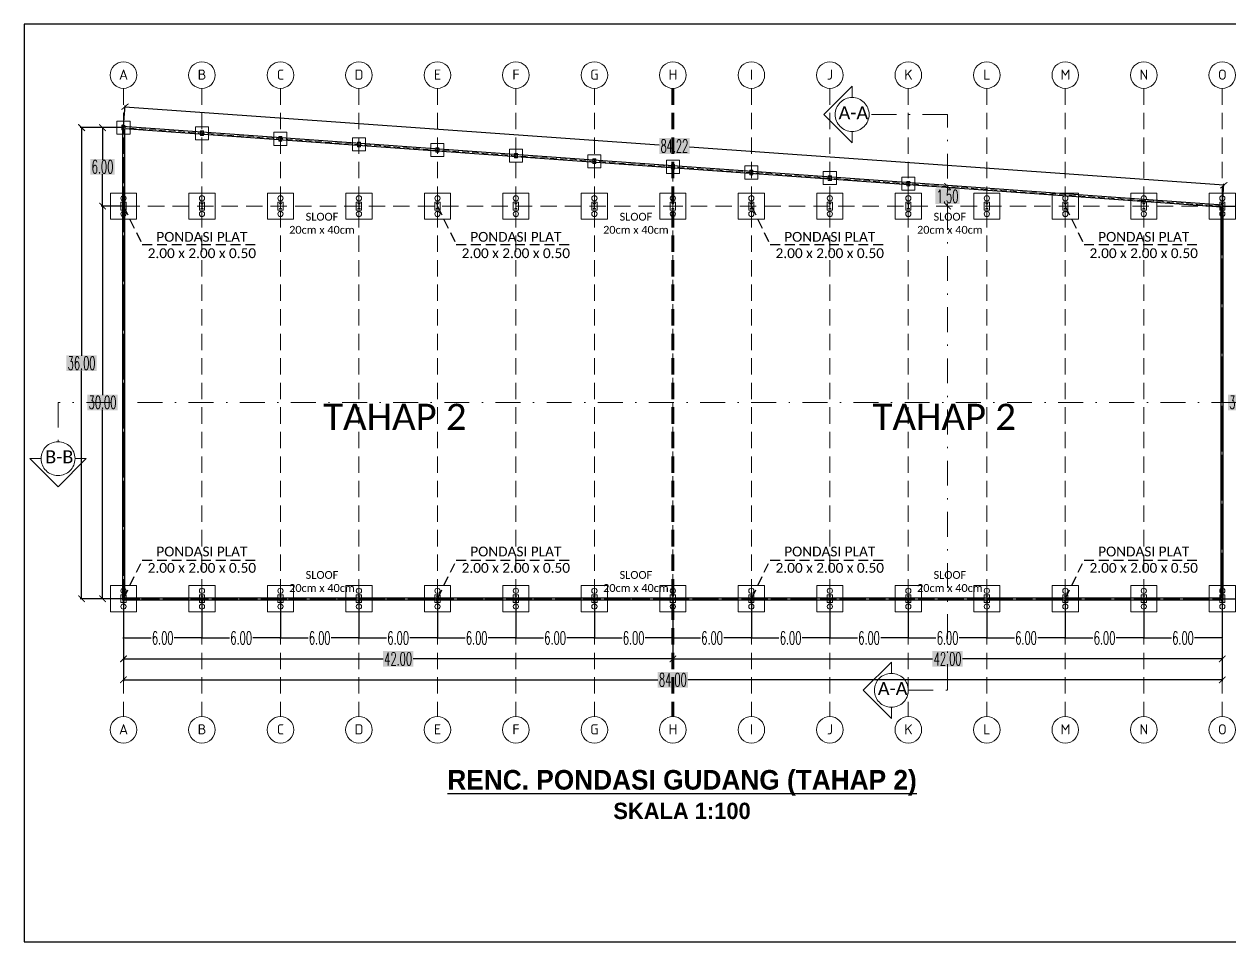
# Model space of a CAD drawing. Header units: millimetres. Extents: x 2175 to 3376, y 1504 to 1740.
# Drawn here: x 2440 to 2532.2, y 1505.2 to 1575.3 of the extents above; entities that cross this region are included whole.
import ezdxf

# ---------------------------------------------------------------- set-up
doc = ezdxf.new("R2010")
doc.units = ezdxf.units.MM
for name, pattern in [('DASHDOTX2', [50.8, 25.4, -12.7, 0, -12.7]), ('DASHED', [19.05, 12.7, -6.35]), ('HIDDEN', [0.375, 0.25, -0.125]), ('HIDDEN2', [0.1875, 0.125, -0.0625])]:
    doc.linetypes.add(name, pattern=pattern)
for name, color, linetype in [('FUR', 7, 'Continuous'), ('GR', 7, 'Continuous'), ('KOP TEKS', 1, 'Continuous')]:
    doc.layers.add(name, color=color, linetype=linetype)
for name, color, linetype, lineweight in [('Garis Dim', 131, 'DASHED', 9), ('GRS-TIPIS', 253, 'Continuous', 9), ('HAT', 8, 'Continuous', 9), ('Pondasi', 6, 'Continuous', 9)]:
    doc.layers.add(name, color=color, linetype=linetype, lineweight=lineweight)
doc.styles.add('-DIM2', font='simplex.shx', dxfattribs={"width": 0.55})
doc.styles.get("Standard").update_dxf_attribs({"font": 'arial.ttf'})
doc.dimstyles.new('DENAH KANTOR', dxfattribs={"dimtxt": 1, "dimasz": 0.05, "dimexe": 0.05, "dimexo": 0.05, "dimgap": 0.05, "dimtad": 0, "dimtih": 1, "dimtoh": 1, "dimzin": 0, "dimdsep": 46, "dimtxsty": '-DIM2', "dimblk": 'ARCHTICK', "dimcen": 0.3, "dimdle": 0.05, "dimclrd": 1, "dimclre": 1, "dimclrt": 7, "dimadec": 0, "dimazin": 0, "dimtfac": 1, "dimtix": 1, "dimtofl": 0, "dimtmove": 0, "dimatfit": 3, "dimldrblk": 'ARCHTICK', "dimfxl": 1, "dimtolj": 1, "dimtzin": 0, "dimarcsym": 0})
doc.dimstyles.new('DIMENSI WARNA 2.1', dxfattribs={"dimtxt": 1, "dimasz": 0.5, "dimexe": 0.1, "dimexo": 0.1, "dimgap": 0.05, "dimtad": 0, "dimtih": 1, "dimtoh": 1, "dimrnd": 0.0025, "dimzin": 0, "dimdsep": 46, "dimtxsty": '-DIM2', "dimblk": 'ARCHTICK', "dimcen": 0.1, "dimclrd": 1, "dimclre": 1, "dimclrt": 256, "dimadec": 0, "dimazin": 0, "dimtfac": 1, "dimtofl": 0, "dimtmove": 0, "dimatfit": 3, "dimldrblk": 'ARCHTICK', "dimfxl": 0.18, "dimtfill": 2, "dimtfillclr": 256, "dimtolj": 1, "dimtzin": 0, "dimarcsym": 0})

# ---------------------------------------------------------------- blocks, each defined once
blk = doc.blocks.new('_ArchTick')
at = {"color": 0, "linetype": 'ByBlock', "const_width": 0.15}
blk.add_lwpolyline([(-0.5, -0.5), (0.5, 0.5)], dxfattribs=at)
blk = doc.blocks.new('*D1052')
at = {"layer": 'Defpoints', "color": 0, "transparency": 16777216}
for p in [(2447.615, 1567.409), (2446.015, 1561.409), (2447.615, 1561.409)]:
    blk.add_point(p, dxfattribs=at)
at = {"layer": 'GR', "color": 1, "lineweight": -2, "transparency": 16777216}
for p, q in [((2447.515, 1567.409), (2445.915, 1567.409)), ((2446.015, 1567.409), (2446.015, 1564.959)), ((2446.015, 1561.409), (2446.015, 1563.859)), ((2447.515, 1561.409), (2445.915, 1561.409))]:
    blk.add_line(p, q, dxfattribs=at)
at = {"layer": 'GR', "color": 1, "lineweight": -2, "transparency": 16777216, "xscale": 0.5, "yscale": 0.5, "zscale": 0.5}
for p, rotation in [((2446.015, 1567.409), 90), ((2446.015, 1561.409), 270)]:
    blk.add_blockref('_ArchTick', p, dxfattribs=dict(at, rotation=rotation))
at = {"layer": 'GR', "color": 240, "transparency": 16777216, "insert": (2446.015, 1564.409), "char_height": 1, "attachment_point": 5, "style": '-DIM2', "bg_fill": 1, "box_fill_scale": 1.1, "bg_fill_color": 256, "bg_fill_true_color": 16180224, "bg_fill_transparency": 0}
blk.add_mtext('\\A1;6.00', dxfattribs=at)
blk = doc.blocks.new('*D1053')
at = {"layer": 'Defpoints', "color": 0, "transparency": 16777216}
for p in [(2447.615, 1561.409), (2446.015, 1531.409), (2447.615, 1531.409)]:
    blk.add_point(p, dxfattribs=at)
at = {"layer": 'GR', "color": 1, "lineweight": -2, "transparency": 16777216}
for p, q in [((2447.515, 1561.409), (2445.915, 1561.409)), ((2446.015, 1561.409), (2446.015, 1546.959)), ((2446.015, 1531.409), (2446.015, 1545.859)), ((2447.515, 1531.409), (2445.915, 1531.409))]:
    blk.add_line(p, q, dxfattribs=at)
at = {"layer": 'GR', "color": 1, "lineweight": -2, "transparency": 16777216, "xscale": 0.5, "yscale": 0.5, "zscale": 0.5}
for p, rotation in [((2446.015, 1561.409), 90), ((2446.015, 1531.409), 270)]:
    blk.add_blockref('_ArchTick', p, dxfattribs=dict(at, rotation=rotation))
at = {"layer": 'GR', "color": 240, "transparency": 16777216, "insert": (2446.015, 1546.409), "char_height": 1, "attachment_point": 5, "style": '-DIM2', "bg_fill": 1, "box_fill_scale": 1.1, "bg_fill_color": 256, "bg_fill_true_color": 16180224, "bg_fill_transparency": 0}
blk.add_mtext('\\A1;30.00', dxfattribs=at)
blk = doc.blocks.new('*D1054')
at = {"layer": 'Defpoints', "color": 0, "transparency": 16777216}
for p in [(2446.015, 1567.409), (2444.415, 1531.409), (2446.015, 1531.409)]:
    blk.add_point(p, dxfattribs=at)
at = {"layer": 'GR', "color": 1, "lineweight": -2, "transparency": 16777216}
for p, q in [((2445.915, 1567.409), (2444.315, 1567.409)), ((2444.415, 1567.409), (2444.415, 1549.959)), ((2444.415, 1531.409), (2444.415, 1548.859)), ((2445.915, 1531.409), (2444.315, 1531.409))]:
    blk.add_line(p, q, dxfattribs=at)
at = {"layer": 'GR', "color": 1, "lineweight": -2, "transparency": 16777216, "xscale": 0.5, "yscale": 0.5, "zscale": 0.5}
for p, rotation in [((2444.415, 1567.409), 90), ((2444.415, 1531.409), 270)]:
    blk.add_blockref('_ArchTick', p, dxfattribs=dict(at, rotation=rotation))
at = {"layer": 'GR', "color": 240, "transparency": 16777216, "insert": (2444.415, 1549.409), "char_height": 1, "attachment_point": 5, "style": '-DIM2', "bg_fill": 1, "box_fill_scale": 1.1, "bg_fill_color": 256, "bg_fill_true_color": 16180224, "bg_fill_transparency": 0}
blk.add_mtext('\\A1;36.00', dxfattribs=at)
blk = doc.blocks.new('*D1055')
at = {"layer": 'Defpoints', "color": 0, "transparency": 16777216}
for p in [(2447.615, 1528.409), (2489.615, 1528.409), (2489.615, 1526.809)]:
    blk.add_point(p, dxfattribs=at)
at = {"layer": 'GR', "color": 1, "lineweight": -2, "transparency": 16777216}
for p, q in [((2447.615, 1528.309), (2447.615, 1526.709)), ((2489.615, 1528.309), (2489.615, 1526.709)), ((2447.615, 1526.809), (2467.465, 1526.809)), ((2489.615, 1526.809), (2469.765, 1526.809))]:
    blk.add_line(p, q, dxfattribs=at)
at = {"layer": 'GR', "color": 1, "lineweight": -2, "transparency": 16777216, "xscale": 0.5, "yscale": 0.5, "zscale": 0.5, "rotation": 180}
blk.add_blockref('_ArchTick', (2447.615, 1526.809), dxfattribs=at)
at = {"layer": 'GR', "color": 1, "lineweight": -2, "transparency": 16777216, "xscale": 0.5, "yscale": 0.5, "zscale": 0.5}
blk.add_blockref('_ArchTick', (2489.615, 1526.809), dxfattribs=at)
at = {"layer": 'GR', "color": 240, "transparency": 16777216, "insert": (2468.615, 1526.809), "char_height": 1, "attachment_point": 5, "style": '-DIM2', "bg_fill": 1, "box_fill_scale": 1.1, "bg_fill_color": 256, "bg_fill_true_color": 16180224, "bg_fill_transparency": 0}
blk.add_mtext('\\A1;42.00', dxfattribs=at)
blk = doc.blocks.new('*D1056')
at = {"layer": 'Defpoints', "color": 0, "transparency": 16777216}
for p in [(2489.615, 1528.409), (2531.615, 1528.409), (2531.615, 1526.809)]:
    blk.add_point(p, dxfattribs=at)
at = {"layer": 'GR', "color": 1, "lineweight": -2, "transparency": 16777216}
for p, q in [((2489.615, 1528.309), (2489.615, 1526.709)), ((2531.615, 1528.309), (2531.615, 1526.709)), ((2489.615, 1526.809), (2509.465, 1526.809)), ((2531.615, 1526.809), (2511.765, 1526.809))]:
    blk.add_line(p, q, dxfattribs=at)
at = {"layer": 'GR', "color": 1, "lineweight": -2, "transparency": 16777216, "xscale": 0.5, "yscale": 0.5, "zscale": 0.5, "rotation": 180}
blk.add_blockref('_ArchTick', (2489.615, 1526.809), dxfattribs=at)
at = {"layer": 'GR', "color": 1, "lineweight": -2, "transparency": 16777216, "xscale": 0.5, "yscale": 0.5, "zscale": 0.5}
blk.add_blockref('_ArchTick', (2531.615, 1526.809), dxfattribs=at)
at = {"layer": 'GR', "color": 240, "transparency": 16777216, "insert": (2510.615, 1526.809), "char_height": 1, "attachment_point": 5, "style": '-DIM2', "bg_fill": 1, "box_fill_scale": 1.1, "bg_fill_color": 256, "bg_fill_true_color": 16180224, "bg_fill_transparency": 0}
blk.add_mtext('\\A1;42.00', dxfattribs=at)
blk = doc.blocks.new('*D1057')
at = {"layer": 'Defpoints', "color": 0, "transparency": 16777216}
for p in [(2531.615, 1561.409), (2531.615, 1531.409), (2533.215, 1531.409)]:
    blk.add_point(p, dxfattribs=at)
at = {"layer": 'GR', "color": 1, "lineweight": -2, "transparency": 16777216}
for p, q in [((2531.715, 1561.409), (2533.315, 1561.409)), ((2533.215, 1561.409), (2533.215, 1546.959)), ((2533.215, 1531.409), (2533.215, 1545.859)), ((2531.715, 1531.409), (2533.315, 1531.409))]:
    blk.add_line(p, q, dxfattribs=at)
at = {"layer": 'GR', "color": 1, "lineweight": -2, "transparency": 16777216, "xscale": 0.5, "yscale": 0.5, "zscale": 0.5}
for p, rotation in [((2533.215, 1561.409), 90), ((2533.215, 1531.409), 270)]:
    blk.add_blockref('_ArchTick', p, dxfattribs=dict(at, rotation=rotation))
at = {"layer": 'GR', "color": 240, "transparency": 16777216, "insert": (2533.215, 1546.409), "char_height": 1, "attachment_point": 5, "style": '-DIM2', "bg_fill": 1, "box_fill_scale": 1.1, "bg_fill_color": 256, "bg_fill_true_color": 16180224, "bg_fill_transparency": 0}
blk.add_mtext('\\A1;30.00', dxfattribs=at)
blk = doc.blocks.new('*D1270')
at = {"layer": 'Defpoints', "color": 0, "transparency": 16777216}
for p in [(2447.615, 1567.409), (2531.729, 1563.005), (2531.615, 1561.409)]:
    blk.add_point(p, dxfattribs=at)
at = {"layer": 'GR', "color": 1, "lineweight": -2, "transparency": 16777216}
for p, q in [((2447.622, 1567.509), (2447.736, 1569.105)), ((2447.729, 1569.005), (2488.579, 1566.087)), ((2531.729, 1563.005), (2490.879, 1565.923)), ((2531.622, 1561.509), (2531.736, 1563.105))]:
    blk.add_line(p, q, dxfattribs=at)
at = {"layer": 'GR', "color": 1, "lineweight": -2, "transparency": 16777216, "xscale": 0.5, "yscale": 0.5, "zscale": 0.5}
for p, rotation in [((2447.729, 1569.005), 175.914383220025), ((2531.729, 1563.005), 355.914383220025)]:
    blk.add_blockref('_ArchTick', p, dxfattribs=dict(at, rotation=rotation))
at = {"layer": 'GR', "color": 240, "transparency": 16777216, "insert": (2489.729, 1566.005), "char_height": 1, "attachment_point": 5, "style": '-DIM2', "bg_fill": 1, "box_fill_scale": 1.1, "bg_fill_color": 256, "bg_fill_true_color": 16180224, "bg_fill_transparency": 0}
blk.add_mtext('\\A1;84.22', dxfattribs=at)
blk = doc.blocks.new('*D1058')
at = {"layer": 'Defpoints', "color": 0, "transparency": 16777216}
for p in [(2447.615, 1526.809), (2531.615, 1526.809), (2531.615, 1525.209)]:
    blk.add_point(p, dxfattribs=at)
at = {"layer": 'GR', "color": 1, "lineweight": -2, "transparency": 16777216}
for p, q in [((2447.615, 1526.709), (2447.615, 1525.109)), ((2531.615, 1526.709), (2531.615, 1525.109)), ((2447.615, 1525.209), (2488.465, 1525.209)), ((2531.615, 1525.209), (2490.765, 1525.209))]:
    blk.add_line(p, q, dxfattribs=at)
at = {"layer": 'GR', "color": 1, "lineweight": -2, "transparency": 16777216, "xscale": 0.5, "yscale": 0.5, "zscale": 0.5, "rotation": 180}
blk.add_blockref('_ArchTick', (2447.615, 1525.209), dxfattribs=at)
at = {"layer": 'GR', "color": 1, "lineweight": -2, "transparency": 16777216, "xscale": 0.5, "yscale": 0.5, "zscale": 0.5}
blk.add_blockref('_ArchTick', (2531.615, 1525.209), dxfattribs=at)
at = {"layer": 'GR', "color": 240, "transparency": 16777216, "insert": (2489.615, 1525.209), "char_height": 1, "attachment_point": 5, "style": '-DIM2', "bg_fill": 1, "box_fill_scale": 1.1, "bg_fill_color": 256, "bg_fill_true_color": 16180224, "bg_fill_transparency": 0}
blk.add_mtext('\\A1;84.00', dxfattribs=at)
blk = doc.blocks.new('WF300')
at = {"layer": 'Pondasi'}
for p, q in [((4219.418, -131.977), (4219.418, -132.102)), ((4219.418, -132.034), (4219.698, -132.034)), ((4219.558, -132.044), (4219.558, -132.034)), ((4219.698, -132.102), (4219.698, -131.977)), ((4219.408, -132.102), (4219.418, -132.102)), ((4219.418, -132.044), (4219.698, -132.044)), ((4219.698, -132.102), (4219.708, -132.102))]:
    blk.add_line(p, q, dxfattribs=at)
blk.add_lwpolyline([(4219.783, -132.189), (4219.783, -131.889), (4219.333, -131.889), (4219.333, -132.189)], close=True, dxfattribs=at)
for points in [[(4219.418, -131.977), (4219.408, -131.977), (4219.408, -132.102)], [(4219.708, -132.102), (4219.708, -131.977), (4219.698, -131.977)]]:
    blk.add_lwpolyline(points, dxfattribs=at)
blk = doc.blocks.new('plat 2m x 2m x 0.5m')
at = {"layer": 'Pondasi'}
blk.add_lwpolyline([(9633.843, -54.272), (9635.843, -54.272), (9635.843, -52.272), (9633.843, -52.272)], close=True, dxfattribs=at)
for centre in [(9634.243, -53.272), (9635.443, -53.272)]:
    blk.add_circle(centre, 0.2, dxfattribs=at)
at = {"layer": 'HAT', "xscale": 1.333333333319186, "yscale": 1.333333333319186, "zscale": 1.333333333319186, "rotation": 359.9999999260696}
blk.add_blockref('WF300', (4008.765, 122.78), dxfattribs=at)
blk = doc.blocks.new('*D1120')
at = {"layer": 'Defpoints', "color": 0, "linetype": 'Continuous', "transparency": 16777216}
for p in [(2447.615, 1531.409), (2453.615, 1531.409), (2453.615, 1528.409)]:
    blk.add_point(p, dxfattribs=at)
at = {"layer": 'GR', "color": 1, "linetype": 'Continuous', "lineweight": -2, "transparency": 16777216}
for p, q in [((2447.615, 1531.359), (2447.615, 1528.359)), ((2453.615, 1531.359), (2453.615, 1528.359)), ((2447.565, 1528.409), (2449.727, 1528.409)), ((2453.665, 1528.409), (2451.503, 1528.409))]:
    blk.add_line(p, q, dxfattribs=at)
at = {"layer": 'GR', "color": 1, "linetype": 'Continuous', "lineweight": -2, "transparency": 16777216, "xscale": 0.05, "yscale": 0.05, "zscale": 0.05, "rotation": 180}
blk.add_blockref('_ArchTick', (2447.615, 1528.409), dxfattribs=at)
at = {"layer": 'GR', "color": 1, "linetype": 'Continuous', "lineweight": -2, "transparency": 16777216, "xscale": 0.05, "yscale": 0.05, "zscale": 0.05}
blk.add_blockref('_ArchTick', (2453.615, 1528.409), dxfattribs=at)
at = {"layer": 'GR', "color": 7, "linetype": 'Continuous', "transparency": 16777216, "insert": (2450.615, 1528.409), "char_height": 1, "attachment_point": 5, "style": '-DIM2'}
blk.add_mtext('\\A1;6.00', dxfattribs=at)
blk = doc.blocks.new('*D1121')
at = {"layer": 'Defpoints', "color": 0, "linetype": 'Continuous', "transparency": 16777216}
for p in [(2453.615, 1531.409), (2459.615, 1531.409), (2453.615, 1528.409)]:
    blk.add_point(p, dxfattribs=at)
at = {"layer": 'GR', "color": 1, "linetype": 'Continuous', "lineweight": -2, "transparency": 16777216}
for p, q in [((2453.615, 1531.359), (2453.615, 1528.359)), ((2459.615, 1531.359), (2459.615, 1528.359)), ((2453.565, 1528.409), (2455.727, 1528.409)), ((2459.665, 1528.409), (2457.503, 1528.409))]:
    blk.add_line(p, q, dxfattribs=at)
at = {"layer": 'GR', "color": 1, "linetype": 'Continuous', "lineweight": -2, "transparency": 16777216, "xscale": 0.05, "yscale": 0.05, "zscale": 0.05, "rotation": 180}
blk.add_blockref('_ArchTick', (2453.615, 1528.409), dxfattribs=at)
at = {"layer": 'GR', "color": 1, "linetype": 'Continuous', "lineweight": -2, "transparency": 16777216, "xscale": 0.05, "yscale": 0.05, "zscale": 0.05}
blk.add_blockref('_ArchTick', (2459.615, 1528.409), dxfattribs=at)
at = {"layer": 'GR', "color": 7, "linetype": 'Continuous', "transparency": 16777216, "insert": (2456.615, 1528.409), "char_height": 1, "attachment_point": 5, "style": '-DIM2'}
blk.add_mtext('\\A1;6.00', dxfattribs=at)
blk = doc.blocks.new('*D1122')
at = {"layer": 'Defpoints', "color": 0, "linetype": 'Continuous', "transparency": 16777216}
for p in [(2465.615, 1531.409), (2471.615, 1531.409), (2465.615, 1528.409)]:
    blk.add_point(p, dxfattribs=at)
at = {"layer": 'GR', "color": 1, "linetype": 'Continuous', "lineweight": -2, "transparency": 16777216}
for p, q in [((2465.615, 1531.359), (2465.615, 1528.359)), ((2471.615, 1531.359), (2471.615, 1528.359)), ((2465.565, 1528.409), (2467.727, 1528.409)), ((2471.665, 1528.409), (2469.503, 1528.409))]:
    blk.add_line(p, q, dxfattribs=at)
at = {"layer": 'GR', "color": 1, "linetype": 'Continuous', "lineweight": -2, "transparency": 16777216, "xscale": 0.05, "yscale": 0.05, "zscale": 0.05, "rotation": 180}
blk.add_blockref('_ArchTick', (2465.615, 1528.409), dxfattribs=at)
at = {"layer": 'GR', "color": 1, "linetype": 'Continuous', "lineweight": -2, "transparency": 16777216, "xscale": 0.05, "yscale": 0.05, "zscale": 0.05}
blk.add_blockref('_ArchTick', (2471.615, 1528.409), dxfattribs=at)
at = {"layer": 'GR', "color": 7, "linetype": 'Continuous', "transparency": 16777216, "insert": (2468.615, 1528.409), "char_height": 1, "attachment_point": 5, "style": '-DIM2'}
blk.add_mtext('\\A1;6.00', dxfattribs=at)
blk = doc.blocks.new('*D1123')
at = {"layer": 'Defpoints', "color": 0, "linetype": 'Continuous', "transparency": 16777216}
for p in [(2459.615, 1531.409), (2465.615, 1531.409), (2465.615, 1528.409)]:
    blk.add_point(p, dxfattribs=at)
at = {"layer": 'GR', "color": 1, "linetype": 'Continuous', "lineweight": -2, "transparency": 16777216}
for p, q in [((2459.615, 1531.359), (2459.615, 1528.359)), ((2465.615, 1531.359), (2465.615, 1528.359)), ((2459.565, 1528.409), (2461.727, 1528.409)), ((2465.665, 1528.409), (2463.503, 1528.409))]:
    blk.add_line(p, q, dxfattribs=at)
at = {"layer": 'GR', "color": 1, "linetype": 'Continuous', "lineweight": -2, "transparency": 16777216, "xscale": 0.05, "yscale": 0.05, "zscale": 0.05, "rotation": 180}
blk.add_blockref('_ArchTick', (2459.615, 1528.409), dxfattribs=at)
at = {"layer": 'GR', "color": 1, "linetype": 'Continuous', "lineweight": -2, "transparency": 16777216, "xscale": 0.05, "yscale": 0.05, "zscale": 0.05}
blk.add_blockref('_ArchTick', (2465.615, 1528.409), dxfattribs=at)
at = {"layer": 'GR', "color": 7, "linetype": 'Continuous', "transparency": 16777216, "insert": (2462.615, 1528.409), "char_height": 1, "attachment_point": 5, "style": '-DIM2'}
blk.add_mtext('\\A1;6.00', dxfattribs=at)
blk = doc.blocks.new('*D1124')
at = {"layer": 'Defpoints', "color": 0, "linetype": 'Continuous', "transparency": 16777216}
for p in [(2489.615, 1531.409), (2495.615, 1531.409), (2489.615, 1528.409)]:
    blk.add_point(p, dxfattribs=at)
at = {"layer": 'GR', "color": 1, "linetype": 'Continuous', "lineweight": -2, "transparency": 16777216}
for p, q in [((2489.615, 1531.359), (2489.615, 1528.359)), ((2495.615, 1531.359), (2495.615, 1528.359)), ((2489.565, 1528.409), (2491.727, 1528.409)), ((2495.665, 1528.409), (2493.503, 1528.409))]:
    blk.add_line(p, q, dxfattribs=at)
at = {"layer": 'GR', "color": 1, "linetype": 'Continuous', "lineweight": -2, "transparency": 16777216, "xscale": 0.05, "yscale": 0.05, "zscale": 0.05, "rotation": 180}
blk.add_blockref('_ArchTick', (2489.615, 1528.409), dxfattribs=at)
at = {"layer": 'GR', "color": 1, "linetype": 'Continuous', "lineweight": -2, "transparency": 16777216, "xscale": 0.05, "yscale": 0.05, "zscale": 0.05}
blk.add_blockref('_ArchTick', (2495.615, 1528.409), dxfattribs=at)
at = {"layer": 'GR', "color": 7, "linetype": 'Continuous', "transparency": 16777216, "insert": (2492.615, 1528.409), "char_height": 1, "attachment_point": 5, "style": '-DIM2'}
blk.add_mtext('\\A1;6.00', dxfattribs=at)
blk = doc.blocks.new('*D1125')
at = {"layer": 'Defpoints', "color": 0, "linetype": 'Continuous', "transparency": 16777216}
for p in [(2483.615, 1531.409), (2489.615, 1531.409), (2489.615, 1528.409)]:
    blk.add_point(p, dxfattribs=at)
at = {"layer": 'GR', "color": 1, "linetype": 'Continuous', "lineweight": -2, "transparency": 16777216}
for p, q in [((2483.615, 1531.359), (2483.615, 1528.359)), ((2489.615, 1531.359), (2489.615, 1528.359)), ((2483.565, 1528.409), (2485.727, 1528.409)), ((2489.665, 1528.409), (2487.503, 1528.409))]:
    blk.add_line(p, q, dxfattribs=at)
at = {"layer": 'GR', "color": 1, "linetype": 'Continuous', "lineweight": -2, "transparency": 16777216, "xscale": 0.05, "yscale": 0.05, "zscale": 0.05, "rotation": 180}
blk.add_blockref('_ArchTick', (2483.615, 1528.409), dxfattribs=at)
at = {"layer": 'GR', "color": 1, "linetype": 'Continuous', "lineweight": -2, "transparency": 16777216, "xscale": 0.05, "yscale": 0.05, "zscale": 0.05}
blk.add_blockref('_ArchTick', (2489.615, 1528.409), dxfattribs=at)
at = {"layer": 'GR', "color": 7, "linetype": 'Continuous', "transparency": 16777216, "insert": (2486.615, 1528.409), "char_height": 1, "attachment_point": 5, "style": '-DIM2'}
blk.add_mtext('\\A1;6.00', dxfattribs=at)
blk = doc.blocks.new('*D1126')
at = {"layer": 'Defpoints', "color": 0, "linetype": 'Continuous', "transparency": 16777216}
for p in [(2471.615, 1531.409), (2477.615, 1531.409), (2477.615, 1528.409)]:
    blk.add_point(p, dxfattribs=at)
at = {"layer": 'GR', "color": 1, "linetype": 'Continuous', "lineweight": -2, "transparency": 16777216}
for p, q in [((2471.615, 1531.359), (2471.615, 1528.359)), ((2477.615, 1531.359), (2477.615, 1528.359)), ((2471.565, 1528.409), (2473.727, 1528.409)), ((2477.665, 1528.409), (2475.503, 1528.409))]:
    blk.add_line(p, q, dxfattribs=at)
at = {"layer": 'GR', "color": 1, "linetype": 'Continuous', "lineweight": -2, "transparency": 16777216, "xscale": 0.05, "yscale": 0.05, "zscale": 0.05, "rotation": 180}
blk.add_blockref('_ArchTick', (2471.615, 1528.409), dxfattribs=at)
at = {"layer": 'GR', "color": 1, "linetype": 'Continuous', "lineweight": -2, "transparency": 16777216, "xscale": 0.05, "yscale": 0.05, "zscale": 0.05}
blk.add_blockref('_ArchTick', (2477.615, 1528.409), dxfattribs=at)
at = {"layer": 'GR', "color": 7, "linetype": 'Continuous', "transparency": 16777216, "insert": (2474.615, 1528.409), "char_height": 1, "attachment_point": 5, "style": '-DIM2'}
blk.add_mtext('\\A1;6.00', dxfattribs=at)
blk = doc.blocks.new('*D1127')
at = {"layer": 'Defpoints', "color": 0, "linetype": 'Continuous', "transparency": 16777216}
for p in [(2477.615, 1531.409), (2483.615, 1531.409), (2477.615, 1528.409)]:
    blk.add_point(p, dxfattribs=at)
at = {"layer": 'GR', "color": 1, "linetype": 'Continuous', "lineweight": -2, "transparency": 16777216}
for p, q in [((2477.615, 1531.359), (2477.615, 1528.359)), ((2483.615, 1531.359), (2483.615, 1528.359)), ((2477.565, 1528.409), (2479.727, 1528.409)), ((2483.665, 1528.409), (2481.503, 1528.409))]:
    blk.add_line(p, q, dxfattribs=at)
at = {"layer": 'GR', "color": 1, "linetype": 'Continuous', "lineweight": -2, "transparency": 16777216, "xscale": 0.05, "yscale": 0.05, "zscale": 0.05, "rotation": 180}
blk.add_blockref('_ArchTick', (2477.615, 1528.409), dxfattribs=at)
at = {"layer": 'GR', "color": 1, "linetype": 'Continuous', "lineweight": -2, "transparency": 16777216, "xscale": 0.05, "yscale": 0.05, "zscale": 0.05}
blk.add_blockref('_ArchTick', (2483.615, 1528.409), dxfattribs=at)
at = {"layer": 'GR', "color": 7, "linetype": 'Continuous', "transparency": 16777216, "insert": (2480.615, 1528.409), "char_height": 1, "attachment_point": 5, "style": '-DIM2'}
blk.add_mtext('\\A1;6.00', dxfattribs=at)
blk = doc.blocks.new('*D1128')
at = {"layer": 'Defpoints', "color": 0, "linetype": 'Continuous', "transparency": 16777216}
for p in [(2525.615, 1531.409), (2531.615, 1531.409), (2525.615, 1528.409)]:
    blk.add_point(p, dxfattribs=at)
at = {"layer": 'GR', "color": 1, "linetype": 'Continuous', "lineweight": -2, "transparency": 16777216}
for p, q in [((2525.615, 1531.359), (2525.615, 1528.359)), ((2531.615, 1531.359), (2531.615, 1528.359)), ((2525.565, 1528.409), (2527.727, 1528.409)), ((2531.665, 1528.409), (2529.503, 1528.409))]:
    blk.add_line(p, q, dxfattribs=at)
at = {"layer": 'GR', "color": 1, "linetype": 'Continuous', "lineweight": -2, "transparency": 16777216, "xscale": 0.05, "yscale": 0.05, "zscale": 0.05, "rotation": 180}
blk.add_blockref('_ArchTick', (2525.615, 1528.409), dxfattribs=at)
at = {"layer": 'GR', "color": 1, "linetype": 'Continuous', "lineweight": -2, "transparency": 16777216, "xscale": 0.05, "yscale": 0.05, "zscale": 0.05}
blk.add_blockref('_ArchTick', (2531.615, 1528.409), dxfattribs=at)
at = {"layer": 'GR', "color": 7, "linetype": 'Continuous', "transparency": 16777216, "insert": (2528.615, 1528.409), "char_height": 1, "attachment_point": 5, "style": '-DIM2'}
blk.add_mtext('\\A1;6.00', dxfattribs=at)
blk = doc.blocks.new('*D1129')
at = {"layer": 'Defpoints', "color": 0, "linetype": 'Continuous', "transparency": 16777216}
for p in [(2519.615, 1531.409), (2525.615, 1531.409), (2525.615, 1528.409)]:
    blk.add_point(p, dxfattribs=at)
at = {"layer": 'GR', "color": 1, "linetype": 'Continuous', "lineweight": -2, "transparency": 16777216}
for p, q in [((2519.615, 1531.359), (2519.615, 1528.359)), ((2525.615, 1531.359), (2525.615, 1528.359)), ((2519.565, 1528.409), (2521.727, 1528.409)), ((2525.665, 1528.409), (2523.503, 1528.409))]:
    blk.add_line(p, q, dxfattribs=at)
at = {"layer": 'GR', "color": 1, "linetype": 'Continuous', "lineweight": -2, "transparency": 16777216, "xscale": 0.05, "yscale": 0.05, "zscale": 0.05, "rotation": 180}
blk.add_blockref('_ArchTick', (2519.615, 1528.409), dxfattribs=at)
at = {"layer": 'GR', "color": 1, "linetype": 'Continuous', "lineweight": -2, "transparency": 16777216, "xscale": 0.05, "yscale": 0.05, "zscale": 0.05}
blk.add_blockref('_ArchTick', (2525.615, 1528.409), dxfattribs=at)
at = {"layer": 'GR', "color": 7, "linetype": 'Continuous', "transparency": 16777216, "insert": (2522.615, 1528.409), "char_height": 1, "attachment_point": 5, "style": '-DIM2'}
blk.add_mtext('\\A1;6.00', dxfattribs=at)
blk = doc.blocks.new('*D1130')
at = {"layer": 'Defpoints', "color": 0, "linetype": 'Continuous', "transparency": 16777216}
for p in [(2507.615, 1531.409), (2513.615, 1531.409), (2513.615, 1528.409)]:
    blk.add_point(p, dxfattribs=at)
at = {"layer": 'GR', "color": 1, "linetype": 'Continuous', "lineweight": -2, "transparency": 16777216}
for p, q in [((2507.615, 1531.359), (2507.615, 1528.359)), ((2513.615, 1531.359), (2513.615, 1528.359)), ((2507.565, 1528.409), (2509.727, 1528.409)), ((2513.665, 1528.409), (2511.503, 1528.409))]:
    blk.add_line(p, q, dxfattribs=at)
at = {"layer": 'GR', "color": 1, "linetype": 'Continuous', "lineweight": -2, "transparency": 16777216, "xscale": 0.05, "yscale": 0.05, "zscale": 0.05, "rotation": 180}
blk.add_blockref('_ArchTick', (2507.615, 1528.409), dxfattribs=at)
at = {"layer": 'GR', "color": 1, "linetype": 'Continuous', "lineweight": -2, "transparency": 16777216, "xscale": 0.05, "yscale": 0.05, "zscale": 0.05}
blk.add_blockref('_ArchTick', (2513.615, 1528.409), dxfattribs=at)
at = {"layer": 'GR', "color": 7, "linetype": 'Continuous', "transparency": 16777216, "insert": (2510.615, 1528.409), "char_height": 1, "attachment_point": 5, "style": '-DIM2'}
blk.add_mtext('\\A1;6.00', dxfattribs=at)
blk = doc.blocks.new('*D1131')
at = {"layer": 'Defpoints', "color": 0, "linetype": 'Continuous', "transparency": 16777216}
for p in [(2513.615, 1531.409), (2519.615, 1531.409), (2513.615, 1528.409)]:
    blk.add_point(p, dxfattribs=at)
at = {"layer": 'GR', "color": 1, "linetype": 'Continuous', "lineweight": -2, "transparency": 16777216}
for p, q in [((2513.615, 1531.359), (2513.615, 1528.359)), ((2519.615, 1531.359), (2519.615, 1528.359)), ((2513.565, 1528.409), (2515.727, 1528.409)), ((2519.665, 1528.409), (2517.503, 1528.409))]:
    blk.add_line(p, q, dxfattribs=at)
at = {"layer": 'GR', "color": 1, "linetype": 'Continuous', "lineweight": -2, "transparency": 16777216, "xscale": 0.05, "yscale": 0.05, "zscale": 0.05, "rotation": 180}
blk.add_blockref('_ArchTick', (2513.615, 1528.409), dxfattribs=at)
at = {"layer": 'GR', "color": 1, "linetype": 'Continuous', "lineweight": -2, "transparency": 16777216, "xscale": 0.05, "yscale": 0.05, "zscale": 0.05}
blk.add_blockref('_ArchTick', (2519.615, 1528.409), dxfattribs=at)
at = {"layer": 'GR', "color": 7, "linetype": 'Continuous', "transparency": 16777216, "insert": (2516.615, 1528.409), "char_height": 1, "attachment_point": 5, "style": '-DIM2'}
blk.add_mtext('\\A1;6.00', dxfattribs=at)
blk = doc.blocks.new('*D1132')
at = {"layer": 'Defpoints', "color": 0, "linetype": 'Continuous', "transparency": 16777216}
for p in [(2501.615, 1531.409), (2507.615, 1531.409), (2501.615, 1528.409)]:
    blk.add_point(p, dxfattribs=at)
at = {"layer": 'GR', "color": 1, "linetype": 'Continuous', "lineweight": -2, "transparency": 16777216}
for p, q in [((2501.615, 1531.359), (2501.615, 1528.359)), ((2507.615, 1531.359), (2507.615, 1528.359)), ((2501.565, 1528.409), (2503.727, 1528.409)), ((2507.665, 1528.409), (2505.503, 1528.409))]:
    blk.add_line(p, q, dxfattribs=at)
at = {"layer": 'GR', "color": 1, "linetype": 'Continuous', "lineweight": -2, "transparency": 16777216, "xscale": 0.05, "yscale": 0.05, "zscale": 0.05, "rotation": 180}
blk.add_blockref('_ArchTick', (2501.615, 1528.409), dxfattribs=at)
at = {"layer": 'GR', "color": 1, "linetype": 'Continuous', "lineweight": -2, "transparency": 16777216, "xscale": 0.05, "yscale": 0.05, "zscale": 0.05}
blk.add_blockref('_ArchTick', (2507.615, 1528.409), dxfattribs=at)
at = {"layer": 'GR', "color": 7, "linetype": 'Continuous', "transparency": 16777216, "insert": (2504.615, 1528.409), "char_height": 1, "attachment_point": 5, "style": '-DIM2'}
blk.add_mtext('\\A1;6.00', dxfattribs=at)
blk = doc.blocks.new('*D1133')
at = {"layer": 'Defpoints', "color": 0, "linetype": 'Continuous', "transparency": 16777216}
for p in [(2495.615, 1531.409), (2501.615, 1531.409), (2501.615, 1528.409)]:
    blk.add_point(p, dxfattribs=at)
at = {"layer": 'GR', "color": 1, "linetype": 'Continuous', "lineweight": -2, "transparency": 16777216}
for p, q in [((2495.615, 1531.359), (2495.615, 1528.359)), ((2501.615, 1531.359), (2501.615, 1528.359)), ((2495.565, 1528.409), (2497.727, 1528.409)), ((2501.665, 1528.409), (2499.503, 1528.409))]:
    blk.add_line(p, q, dxfattribs=at)
at = {"layer": 'GR', "color": 1, "linetype": 'Continuous', "lineweight": -2, "transparency": 16777216, "xscale": 0.05, "yscale": 0.05, "zscale": 0.05, "rotation": 180}
blk.add_blockref('_ArchTick', (2495.615, 1528.409), dxfattribs=at)
at = {"layer": 'GR', "color": 1, "linetype": 'Continuous', "lineweight": -2, "transparency": 16777216, "xscale": 0.05, "yscale": 0.05, "zscale": 0.05}
blk.add_blockref('_ArchTick', (2501.615, 1528.409), dxfattribs=at)
at = {"layer": 'GR', "color": 7, "linetype": 'Continuous', "transparency": 16777216, "insert": (2498.615, 1528.409), "char_height": 1, "attachment_point": 5, "style": '-DIM2'}
blk.add_mtext('\\A1;6.00', dxfattribs=at)
blk = doc.blocks.new('plat 1X1')
at = {"layer": 'Pondasi'}
for p, q in [((12985.659, -2644.807), (12985.667, -2644.807)), ((12985.667, -2644.71), (12985.667, -2644.807)), ((12985.667, -2644.754), (12985.884, -2644.754)), ((12985.667, -2644.762), (12985.884, -2644.762)), ((12985.775, -2644.762), (12985.775, -2644.754)), ((12985.884, -2644.807), (12985.884, -2644.71)), ((12985.884, -2644.807), (12985.892, -2644.807))]:
    blk.add_line(p, q, dxfattribs=at)
for points in [[(12985.275, -2644.258), (12986.275, -2644.258), (12986.275, -2645.258), (12985.275, -2645.258)], [(12985.95, -2644.875), (12985.95, -2644.642), (12985.6, -2644.642), (12985.6, -2644.875)]]:
    blk.add_lwpolyline(points, close=True, dxfattribs=at)
for points in [[(12985.667, -2644.71), (12985.659, -2644.71), (12985.659, -2644.807)], [(12985.892, -2644.807), (12985.892, -2644.71), (12985.884, -2644.71)]]:
    blk.add_lwpolyline(points, dxfattribs=at)
blk = doc.blocks.new('*D659')
at = {"layer": 'Defpoints', "color": 0, "transparency": 16777216}
for p in [(2510.615, 1562.909), (2510.615, 1562.909), (2510.615, 1561.409)]:
    blk.add_point(p, dxfattribs=at)
at = {"layer": 'GR', "color": 1, "lineweight": -2, "transparency": 16777216}
for p, q in [((2510.615, 1562.909), (2510.615, 1562.709)), ((2510.615, 1561.409), (2510.615, 1561.609))]:
    blk.add_line(p, q, dxfattribs=at)
at = {"layer": 'GR', "color": 1, "lineweight": -2, "transparency": 16777216, "xscale": 0.5, "yscale": 0.5, "zscale": 0.5}
for p, rotation in [((2510.615, 1562.909), 90), ((2510.615, 1561.409), 270)]:
    blk.add_blockref('_ArchTick', p, dxfattribs=dict(at, rotation=rotation))
at = {"layer": 'GR', "color": 240, "transparency": 16777216, "insert": (2510.615, 1562.159), "char_height": 1, "attachment_point": 5, "style": '-DIM2', "bg_fill": 1, "box_fill_scale": 1.1, "bg_fill_color": 256, "bg_fill_true_color": 16180224, "bg_fill_transparency": 0}
blk.add_mtext('\\A1;1.50', dxfattribs=at)

msp = doc.modelspace()

# ---------------------------------------------------------------- linework, layer by layer
at = {"linetype": 'HIDDEN', "ltscale": 3}
for points in [[(2447.615, 1561.409), (2449.057, 1558.467), (2458.057, 1558.467)], [(2471.615, 1561.409), (2473.057, 1558.467), (2482.057, 1558.467)], [(2495.615, 1561.409), (2497.057, 1558.467), (2506.057, 1558.467)], [(2519.615, 1561.409), (2521.057, 1558.467), (2530.057, 1558.467)], [(2447.615, 1531.409), (2449.057, 1534.351), (2458.057, 1534.351)], [(2471.615, 1531.409), (2473.057, 1534.351), (2482.057, 1534.351)], [(2495.615, 1531.409), (2497.057, 1534.351), (2506.057, 1534.351)], [(2519.615, 1531.409), (2521.057, 1534.351), (2530.057, 1534.351)]]:
    msp.add_lwpolyline(points, dxfattribs=at)
at = {"layer": 'FUR', "color": 251, "linetype": 'HIDDEN2', "lineweight": 0, "ltscale": 10, "true_color": 0x67696c}
for p, q in [((2447.615, 1570.409), (2447.615, 1522.409)), ((2453.615, 1570.409), (2453.615, 1522.409)), ((2459.615, 1570.409), (2459.615, 1522.409)), ((2465.615, 1570.409), (2465.615, 1522.409)), ((2471.615, 1570.409), (2471.615, 1522.409)), ((2477.615, 1570.409), (2477.615, 1522.409)), ((2483.615, 1570.409), (2483.615, 1522.409)), ((2495.615, 1570.409), (2495.615, 1522.409)), ((2501.615, 1570.409), (2501.615, 1522.409)), ((2507.615, 1570.409), (2507.615, 1522.409)), ((2513.615, 1570.409), (2513.615, 1522.409)), ((2519.615, 1570.409), (2519.615, 1522.409)), ((2525.615, 1570.409), (2525.615, 1522.409)), ((2531.615, 1570.409), (2531.615, 1522.409))]:
    msp.add_line(p, q, dxfattribs=at)
at = {"layer": 'FUR', "color": 251, "linetype": 'HIDDEN2', "lineweight": 100, "ltscale": 10, "true_color": 0x67696c}
msp.add_line((2489.615, 1570.409), (2489.615, 1522.409), dxfattribs=at)
at = {"layer": 'FUR', "color": 251, "lineweight": 0, "ltscale": 10, "true_color": 0x67696c}
for centre in [(2447.615, 1571.425), (2453.615, 1571.425), (2459.615, 1571.425), (2465.615, 1571.425), (2471.615, 1571.425), (2477.615, 1571.425), (2483.615, 1571.425), (2489.615, 1571.425), (2495.615, 1571.425), (2501.615, 1571.425), (2507.615, 1571.425), (2513.615, 1571.425), (2519.615, 1571.425), (2525.615, 1571.425), (2531.615, 1571.425), (2447.615, 1521.393), (2453.615, 1521.393), (2459.615, 1521.393), (2465.615, 1521.393), (2471.615, 1521.393), (2477.615, 1521.393), (2483.615, 1521.393), (2489.615, 1521.393), (2495.615, 1521.393), (2501.615, 1521.393), (2507.615, 1521.393), (2513.615, 1521.393), (2519.615, 1521.393), (2525.615, 1521.393), (2531.615, 1521.393)]:
    msp.add_circle(centre, 1.016, dxfattribs=at)
at = {"layer": 'Garis Dim'}
for points in [[(2503.319, 1567.113), (2503.319, 1566.249), (2501.159, 1568.409), (2503.319, 1570.569), (2503.319, 1569.705)], [(2443.911, 1542.113), (2444.775, 1542.113), (2442.615, 1539.953), (2440.455, 1542.113), (2441.319, 1542.113)], [(2506.319, 1523.113), (2506.319, 1522.249), (2504.159, 1524.409), (2506.319, 1526.569), (2506.319, 1525.705)]]:
    msp.add_lwpolyline(points, dxfattribs=at)
at = {"layer": 'Garis Dim', "linetype": 'DASHDOTX2', "ltscale": 0.075}
for points in [[(2507.615, 1524.409), (2510.615, 1524.409), (2510.615, 1568.409), (2504.615, 1568.409)], [(2536.615, 1543.409), (2536.615, 1546.409), (2442.615, 1546.409), (2442.615, 1543.409)]]:
    msp.add_lwpolyline(points, dxfattribs=at)
at = {"layer": 'Garis Dim'}
for centre in [(2503.319, 1568.409), (2442.615, 1542.113), (2506.319, 1524.409)]:
    msp.add_circle(centre, 1.296, dxfattribs=at)
at = {"layer": 'GR', "color": 252, "linetype": 'HIDDEN', "lineweight": 0, "ltscale": 5, "true_color": 0x929696}
msp.add_line((2489.615, 1561.409), (2489.615, 1564.409), dxfattribs=at)
at = {"layer": 'GR', "color": 144, "true_color": 0x00629d}
for points in [[(2447.54, 1567.489), (2447.54, 1531.334), (2531.69, 1531.334), (2531.69, 1561.479)], [(2447.69, 1567.328), (2447.69, 1531.484), (2531.54, 1531.484), (2531.54, 1561.339)]]:
    msp.add_lwpolyline(points, close=True, dxfattribs=at)
at = {"layer": 'GR', "color": 252, "linetype": 'HIDDEN', "lineweight": 0, "ltscale": 5, "true_color": 0x929696}
for points in [[(2447.615, 1561.409), (2489.615, 1561.409), (2489.615, 1531.409), (2447.615, 1531.409)], [(2531.615, 1561.409), (2489.615, 1561.409), (2489.615, 1531.409), (2531.615, 1531.409)]]:
    msp.add_lwpolyline(points, close=True, dxfattribs=at)
at = {"layer": 'GRS-TIPIS', "linetype": 'HIDDEN', "ltscale": 2}
msp.add_lwpolyline([(2447.615, 1567.409), (2447.615, 1531.409), (2531.615, 1531.409), (2531.615, 1561.409)], close=True, dxfattribs=at)
at = {"layer": 'KOP TEKS', "color": 2}
msp.add_lwpolyline([(2539.21, 1505.184), (2539.21, 1575.317), (2440.021, 1575.317), (2440.021, 1505.184)], close=True, dxfattribs=at)

# ---------------------------------------------------------------- block references
at = {"layer": 'GR', "color": 0, "lineweight": 0, "rotation": 270}
for p in [(5092.374, 14553.184), (5098.374, 14552.756), (5104.374, 14552.327), (5110.374, 14551.899), (5116.374, 14551.47), (5122.374, 14551.042), (5128.374, 14550.613), (5134.374, 14550.184), (5140.374, 14549.756), (5146.374, 14549.327), (5152.374, 14548.899)]:
    msp.add_blockref('plat 1X1', p, dxfattribs=at)
at = {"layer": 'GR', "rotation": 270}
for p in [(2500.888, 11196.252), (2506.888, 11196.252), (2512.888, 11196.252), (2518.888, 11196.252), (2524.888, 11196.252), (2530.888, 11196.252), (2536.888, 11196.252), (2542.888, 11196.252), (2548.888, 11196.252), (2554.888, 11196.252), (2560.888, 11196.252), (2566.888, 11196.252), (2572.888, 11196.252), (2578.888, 11196.252), (2584.888, 11196.252), (2500.888, 11166.252), (2506.888, 11166.252), (2512.888, 11166.252), (2518.888, 11166.252), (2524.888, 11166.252), (2530.888, 11166.252), (2536.888, 11166.252), (2542.888, 11166.252), (2548.888, 11166.252), (2554.888, 11166.252), (2560.888, 11166.252), (2566.888, 11166.252), (2572.888, 11166.252), (2578.888, 11166.252), (2584.888, 11166.252)]:
    msp.add_blockref('plat 2m x 2m x 0.5m', p, dxfattribs=at)

# ---------------------------------------------------------------- texts
at = {"color": 251, "char_height": 0.77673, "width": 2.96987, "attachment_point": 1}
for s, insert in [('\\pxqc;{\\fISOCPEUR|b0|i0|c0|p34;A}', (2446.137, 1571.847)), ('\\pxqc;{\\fISOCPEUR|b0|i0|c0|p34;B}', (2452.137, 1571.847)), ('\\pxqc;{\\fISOCPEUR|b0|i0|c0|p34;C}', (2458.137, 1571.847)), ('\\pxqc;{\\fISOCPEUR|b0|i0|c0|p34;D}', (2464.137, 1571.847)), ('\\pxqc;{\\fISOCPEUR|b0|i0|c0|p34;E}', (2470.137, 1571.847)), ('\\pxqc;{\\fISOCPEUR|b0|i0|c0|p34;F}', (2476.137, 1571.847)), ('\\pxqc;{\\fISOCPEUR|b0|i0|c0|p34;G}', (2482.137, 1571.847)), ('\\pxqc;{\\fISOCPEUR|b0|i0|c0|p34;H}', (2488.137, 1571.847)), ('\\pxqc;{\\fISOCPEUR|b0|i0|c0|p34;I}', (2494.137, 1571.847)), ('\\pxqc;{\\fISOCPEUR|b0|i0|c0|p34;J}', (2500.137, 1571.847)), ('\\pxqc;{\\fISOCPEUR|b0|i0|c0|p34;K}', (2506.137, 1571.847)), ('\\pxqc;{\\fISOCPEUR|b0|i0|c0|p34;L}', (2512.137, 1571.847)), ('\\pxqc;{\\fISOCPEUR|b0|i0|c0|p34;M}', (2518.137, 1571.847)), ('\\pxqc;{\\fISOCPEUR|b0|i0|c0|p34;N}', (2524.137, 1571.847)), ('\\pxqc;{\\fISOCPEUR|b0|i0|c0|p34;O}', (2530.137, 1571.847)), ('\\pxqc;{\\fISOCPEUR|b0|i0|c0|p34;A}', (2446.137, 1521.815)), ('\\pxqc;{\\fISOCPEUR|b0|i0|c0|p34;B}', (2452.137, 1521.815)), ('\\pxqc;{\\fISOCPEUR|b0|i0|c0|p34;C}', (2458.137, 1521.815)), ('\\pxqc;{\\fISOCPEUR|b0|i0|c0|p34;D}', (2464.137, 1521.815)), ('\\pxqc;{\\fISOCPEUR|b0|i0|c0|p34;E}', (2470.137, 1521.815)), ('\\pxqc;{\\fISOCPEUR|b0|i0|c0|p34;F}', (2476.137, 1521.815)), ('\\pxqc;{\\fISOCPEUR|b0|i0|c0|p34;G}', (2482.137, 1521.815)), ('\\pxqc;{\\fISOCPEUR|b0|i0|c0|p34;H}', (2488.137, 1521.815)), ('\\pxqc;{\\fISOCPEUR|b0|i0|c0|p34;I}', (2494.137, 1521.815)), ('\\pxqc;{\\fISOCPEUR|b0|i0|c0|p34;J}', (2500.137, 1521.815)), ('\\pxqc;{\\fISOCPEUR|b0|i0|c0|p34;K}', (2506.137, 1521.815)), ('\\pxqc;{\\fISOCPEUR|b0|i0|c0|p34;L}', (2512.137, 1521.815)), ('\\pxqc;{\\fISOCPEUR|b0|i0|c0|p34;M}', (2518.137, 1521.815)), ('\\pxqc;{\\fISOCPEUR|b0|i0|c0|p34;N}', (2524.137, 1521.815)), ('\\pxqc;{\\fISOCPEUR|b0|i0|c0|p34;O}', (2530.137, 1521.815))]:
    msp.add_mtext(s, dxfattribs=dict(at, insert=insert))
for s, insert, char_height, width, attachment_point in [('\\pxqc;{\\fCalibri Light|b0|i0|c0|p34;A-A}', (2501.52, 1569.044), 0.9907, 3.78803, 1), ('\\pxqc;{\\fCalibri Light|b0|i0|c0|p34;SLOOF  \\P20cm x 40cm}', (2459.801, 1560.898), 0.6, 5.97517, 1), ('\\pxqc;{\\fCalibri Light|b0|i0|c0|p34;SLOOF  \\P20cm x 40cm}', (2483.801, 1560.898), 0.6, 5.97517, 1), ('\\pxqc;{\\fCalibri Light|b0|i0|c0|p34;SLOOF  \\P20cm x 40cm}', (2507.801, 1560.898), 0.6, 5.97517, 1), ('\\pxqc;{\\fCalibri Light|b0|i0|c0|p34;PONDASI PLAT\\P2.00 x 2.00 x 0.50}', (2449.333, 1559.437), 0.75, 8.5537, 1), ('\\pxqc;{\\fCalibri Light|b0|i0|c0|p34;PONDASI PLAT\\P2.00 x 2.00 x 0.50}', (2473.333, 1559.437), 0.75, 8.5537, 1), ('\\pxqc;{\\fCalibri Light|b0|i0|c0|p34;PONDASI PLAT\\P2.00 x 2.00 x 0.50}', (2497.333, 1559.437), 0.75, 8.5537, 1), ('\\pxqc;{\\fCalibri Light|b0|i0|c0|p34;PONDASI PLAT\\P2.00 x 2.00 x 0.50}', (2521.333, 1559.437), 0.75, 8.5537, 1), ('\\pxqc;{\\fCalibri Light|b0|i0|c0|p34;TAHAP 2}', (2459.682, 1546.307), 2, 17.36003, 1), ('\\pxqc;{\\fCalibri Light|b0|i0|c0|p34;TAHAP 2}', (2501.682, 1546.307), 2, 17.36003, 1), ('\\pxqc;{\\fCalibri Light|b0|i0|c0|p34;B-B}', (2440.816, 1542.748), 0.9907, 3.78803, 1), ('\\pxqc;{\\fCalibri Light|b0|i0|c0|p34;PONDASI PLAT\\P2.00 x 2.00 x 0.50}', (2449.333, 1533.381), 0.75, 8.5537, 7), ('\\pxqc;{\\fCalibri Light|b0|i0|c0|p34;PONDASI PLAT\\P2.00 x 2.00 x 0.50}', (2473.333, 1533.381), 0.75, 8.5537, 7), ('\\pxqc;{\\fCalibri Light|b0|i0|c0|p34;PONDASI PLAT\\P2.00 x 2.00 x 0.50}', (2497.333, 1533.381), 0.75, 8.5537, 7), ('\\pxqc;{\\fCalibri Light|b0|i0|c0|p34;PONDASI PLAT\\P2.00 x 2.00 x 0.50}', (2521.333, 1533.381), 0.75, 8.5537, 7), ('\\pxqc;{\\fCalibri Light|b0|i0|c0|p34;SLOOF  \\P20cm x 40cm}', (2459.801, 1531.92), 0.6, 5.97517, 7), ('\\pxqc;{\\fCalibri Light|b0|i0|c0|p34;SLOOF  \\P20cm x 40cm}', (2483.801, 1531.92), 0.6, 5.97517, 7), ('\\pxqc;{\\fCalibri Light|b0|i0|c0|p34;SLOOF  \\P20cm x 40cm}', (2507.801, 1531.92), 0.6, 5.97517, 7), ('\\pxqc;{\\fCalibri Light|b0|i0|c0|p34;A-A}', (2504.52, 1525.044), 0.9907, 3.78803, 1), ('\\pxsm1,qc;{\\fBritannic Bold|b0|i0|c0|p34;\\H0.40869x;\\LRENC. PONDASI GUDANG (TAHAP 2)\\H2.44683x;\\P\\H0.34058x;\\lSKALA 1:100}', (2456.183, 1518.319), 3.67023, 68.26645, 1)]:
    msp.add_mtext(s, dxfattribs=dict(insert=insert, char_height=char_height, width=width, attachment_point=attachment_point))

# ---------------------------------------------------------------- dimensions: what is measured, and where the dimension line sits
at = {"layer": 'GR'}
dim = msp.add_aligned_dim(p1=(2447.615, 1567.409), p2=(2531.615, 1561.409), distance=1.6, dimstyle='DIMENSI WARNA 2.1', dxfattribs=at)
dim.commit()
dim.dimension.update_dxf_attribs({"geometry": '*D1270', "text_midpoint": (2489.729, 1566.005)})
for base, p1, p2, picture, middle in [((2444.415, 1531.409), (2446.015, 1567.409), (2446.015, 1531.409), '*D1054', (2444.415, 1549.409)), ((2446.015, 1561.409), (2447.615, 1567.409), (2447.615, 1561.409), '*D1052', (2446.015, 1564.409)), ((2510.615, 1562.909), (2510.615, 1561.409), (2510.615, 1562.909), '*D659', (2510.615, 1562.159)), ((2446.015, 1531.409), (2447.615, 1561.409), (2447.615, 1531.409), '*D1053', (2446.015, 1546.409)), ((2533.215, 1531.409), (2531.615, 1561.409), (2531.615, 1531.409), '*D1057', (2533.215, 1546.409))]:
    dim = msp.add_linear_dim(base=base, p1=p1, p2=p2, angle=90, dimstyle='DIMENSI WARNA 2.1', dxfattribs=at)
    dim.commit()
    dim.dimension.update_dxf_attribs({"geometry": picture, "text_midpoint": middle})
at = {"layer": 'GR', "linetype": 'Continuous'}
for base, p1, p2, picture, middle in [((2453.615, 1528.409), (2447.615, 1531.409), (2453.615, 1531.409), '*D1120', (2450.615, 1528.409)), ((2465.615, 1528.409), (2459.615, 1531.409), (2465.615, 1531.409), '*D1123', (2462.615, 1528.409)), ((2477.615, 1528.409), (2471.615, 1531.409), (2477.615, 1531.409), '*D1126', (2474.615, 1528.409)), ((2489.615, 1528.409), (2483.615, 1531.409), (2489.615, 1531.409), '*D1125', (2486.615, 1528.409)), ((2501.615, 1528.409), (2495.615, 1531.409), (2501.615, 1531.409), '*D1133', (2498.615, 1528.409)), ((2513.615, 1528.409), (2507.615, 1531.409), (2513.615, 1531.409), '*D1130', (2510.615, 1528.409)), ((2525.615, 1528.409), (2519.615, 1531.409), (2525.615, 1531.409), '*D1129', (2522.615, 1528.409))]:
    dim = msp.add_linear_dim(base=base, p1=p1, p2=p2, dimstyle='DENAH KANTOR', dxfattribs=at)
    dim.commit()
    dim.dimension.update_dxf_attribs({"geometry": picture, "text_midpoint": middle})
for base, p1, p2, picture, middle in [((2453.615, 1528.409), (2459.615, 1531.409), (2453.615, 1531.409), '*D1121', (2456.615, 1528.409)), ((2465.615, 1528.409), (2471.615, 1531.409), (2465.615, 1531.409), '*D1122', (2468.615, 1528.409)), ((2477.615, 1528.409), (2483.615, 1531.409), (2477.615, 1531.409), '*D1127', (2480.615, 1528.409)), ((2489.615, 1528.409), (2495.615, 1531.409), (2489.615, 1531.409), '*D1124', (2492.615, 1528.409)), ((2501.615, 1528.409), (2507.615, 1531.409), (2501.615, 1531.409), '*D1132', (2504.615, 1528.409)), ((2513.615, 1528.409), (2519.615, 1531.409), (2513.615, 1531.409), '*D1131', (2516.615, 1528.409)), ((2525.615, 1528.409), (2531.615, 1531.409), (2525.615, 1531.409), '*D1128', (2528.615, 1528.409))]:
    dim = msp.add_linear_dim(base=base, p1=p1, p2=p2, angle=180, dimstyle='DENAH KANTOR', dxfattribs=at)
    dim.commit()
    dim.dimension.update_dxf_attribs({"geometry": picture, "text_midpoint": middle})
at = {"layer": 'GR'}
for base, p1, p2, picture, middle in [((2489.615, 1526.809), (2447.615, 1528.409), (2489.615, 1528.409), '*D1055', (2468.615, 1526.809)), ((2531.615, 1526.809), (2489.615, 1528.409), (2531.615, 1528.409), '*D1056', (2510.615, 1526.809)), ((2531.615, 1525.209), (2447.615, 1526.809), (2531.615, 1526.809), '*D1058', (2489.615, 1525.209))]:
    dim = msp.add_linear_dim(base=base, p1=p1, p2=p2, dimstyle='DIMENSI WARNA 2.1', dxfattribs=at)
    dim.commit()
    dim.dimension.update_dxf_attribs({"geometry": picture, "text_midpoint": middle})

doc.saveas('drawing.dxf')
